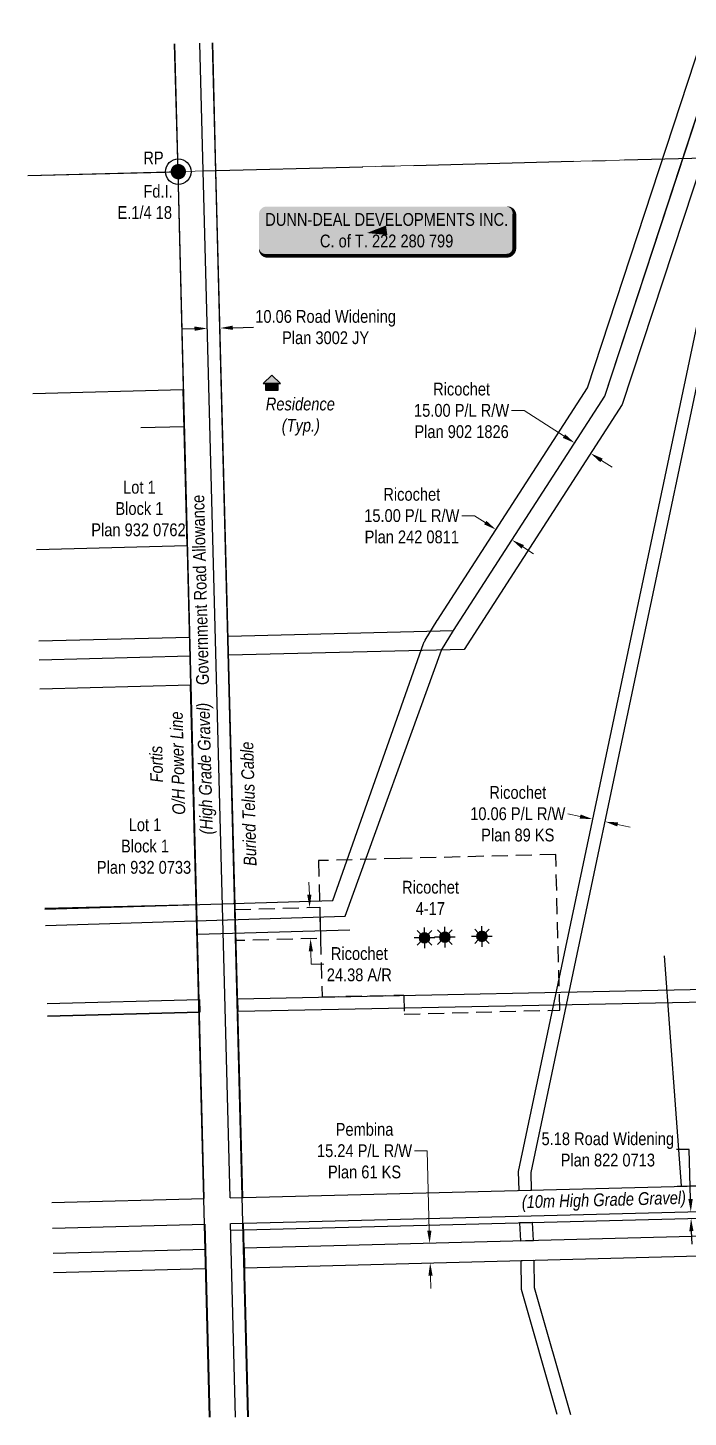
# Model space of a CAD drawing. Extents: x 623791 to 625561, y 5888643 to 5889953.
# Drawn here: x 623791 to 624308, y 5888643 to 5889731 of the extents above; entities that cross this region are included whole.
import ezdxf
from ezdxf.enums import TextEntityAlignment as Align

# ---------------------------------------------------------------- set-up
doc = ezdxf.new("R2010")
doc.units = 0
doc.header["$LTSCALE"] = 5
doc.header["$PDSIZE"] = 0.5
doc.linetypes.add('foc-ACCESSROAD', pattern=[3.75, 2.5, -1.25])
doc.linetypes.add('foc-QUARTERLINE', pattern=[33, 25, -3, 2, -3])
doc.layers.get('Defpoints').update_dxf_attribs({"color": 9})
for name, color, linetype in [('35', 37, 'Continuous'), ('AS-FENCE', 48, 'foc-FENCE'), ('AS-OWNER', 7, 'Continuous'), ('AS-POWER', 104, 'foc-POWER'), ('AS-POWER-T', 104, 'Continuous'), ('AS-RESIDENCE', 14, 'Continuous'), ('AS-TELUS', 224, 'foc-TEL'), ('C-RW', 13, 'Continuous'), ('C-WS-S', 8, 'Continuous'), ('F-AR', 190, 'foc-ACCESSROAD'), ('F-RW', 190, 'Continuous'), ('F-WS', 190, 'foc-ACCESSROAD'), ('L-MON', 1, 'Continuous'), ('L-ROAD-T', 7, 'Continuous'), ('L-SEC', 7, 'Continuous'), ('L-SECQ', 8, 'foc-QUARTERLINE'), ('L-TITLEDB', 4, 'Continuous'), ('L-TITLEDB-T', 4, 'Continuous')]:
    doc.layers.add(name, color=color, linetype=linetype)
for name, color, linetype, lineweight in [('F-AR-T', 190, 'Continuous', 9), ('F-RW-T', 190, 'Continuous', 9), ('T-TEXT', 48, 'Continuous', 18)]:
    doc.layers.add(name, color=color, linetype=linetype, lineweight=lineweight)
doc.styles.add('175L', font='ARIALN.TTF', dxfattribs={"height": 20})
doc.styles.add('80', font='ARIALN.TTF', dxfattribs={"height": 10})
doc.styles.add('80CG', font='ARIALN.TTF', dxfattribs={"height": 10})
doc.styles.add('80L', font='ARIALN.TTF', dxfattribs={"height": 10})
doc.styles.add('80LS', font='ARIALNI.TTF', dxfattribs={"height": 10})
doc.styles.add('foc-LtypeFont', font='ARIALN.TTF', dxfattribs={"height": 7.35})
doc.linetypes.add('foc-FENCE', pattern='A,10,-1,["X",foc-LtypeFont,S=0.2,R=0,X=-0.625,Y=-0.75],-1.24', length=12.24)
doc.linetypes.add('foc-POWER', pattern='A,6,-1,["P",foc-LtypeFont,S=0.2,R=0,X=-0.625,Y=-0.75],-1.24,4', length=12.24)
doc.linetypes.add('foc-POWER-NOLINE', pattern='A,0,-4,["P",foc-LtypeFont,S=0.2,R=0,X=-0.625,Y=-0.75],-8.24', length=12.24)
doc.linetypes.add('foc-TEL', pattern='A,2,-1,["T",foc-LtypeFont,S=0.2,R=0,X=-0.425,Y=-0.75],-1.24,8', length=12.24)
doc.linetypes.add('foc-TEL-NOLINE', pattern='A,0,-2,["T",foc-LtypeFont,S=0.2,R=0,X=-0.425,Y=-0.75],-10.24', length=12.24)
doc.dimstyles.new('Compass 5 000', dxfattribs={"dimscale": 5, "dimtxt": 9, "dimasz": 2, "dimexe": 0.2, "dimexo": 0.0625, "dimgap": 0.5, "dimtad": 0, "dimtih": 1, "dimtoh": 1, "dimzin": 0, "dimdsep": 46, "dimtxsty": '80CG', "dimcen": 0.1, "dimse1": 1, "dimse2": 1, "dimclrd": 256, "dimclrt": 256, "dimaunit": 1, "dimadec": 4, "dimazin": 0, "dimtfac": 0.06, "dimtofl": 0, "dimtmove": 0, "dimatfit": 1, "dimfxl": 0.2, "dimtolj": 1, "dimtzin": 0, "dimlwd": -1, "dimarcsym": 0})

# ---------------------------------------------------------------- blocks, each defined once
blk = doc.blocks.new('*D381')
at = {"layer": 'Defpoints', "color": 0, "transparency": 16777216}
for p in [(624232.9, 5889111.5), (624229.2, 5889094), (624239.1, 5889091.9)]:
    blk.add_point(p, dxfattribs=at)
at = {"layer": 'F-RW-T', "transparency": 16777216}
for p, q in [((624223.2, 5889113.6), (624213.4, 5889115.7)), ((624252.5, 5889107.4), (624262.3, 5889105.3))]:
    blk.add_line(p, q, dxfattribs=at)
for points in [[(624223.5, 5889115.2), (624222.8, 5889112), (624232.9, 5889111.5)], [(624252.9, 5889109), (624252.2, 5889105.8), (624242.8, 5889109.5)]]:
    blk.add_solid(points, dxfattribs=at)
at = {"layer": 'F-RW-T', "transparency": 16777216, "insert": (624174.3, 5889115.7), "char_height": 10, "attachment_point": 5, "style": '80CG'}
blk.add_mtext('\\A1;Ricochet\\P10.06 P/L R/W^JPlan 89 KS', dxfattribs=at)
blk = doc.blocks.new('*D383')
at = {"layer": 'Defpoints', "color": 0, "transparency": 16777216}
for p in [(624218.9, 5889406), (624185.5, 5889354.4), (624198.1, 5889346.2)]:
    blk.add_point(p, dxfattribs=at)
at = {"layer": 'F-RW-T', "transparency": 16777216}
for p, q in [((624179.4, 5889431.5), (624169.4, 5889431.5)), ((624210.5, 5889411.4), (624179.4, 5889431.5)), ((624239.8, 5889392.4), (624248.2, 5889387))]:
    blk.add_line(p, q, dxfattribs=at)
for points in [[(624211.4, 5889412.8), (624209.6, 5889410), (624218.9, 5889406)], [(624240.8, 5889393.8), (624238.9, 5889391), (624231.4, 5889397.9)]]:
    blk.add_solid(points, dxfattribs=at)
at = {"layer": 'F-RW-T', "transparency": 16777216, "insert": (624130.3, 5889431.5), "char_height": 10, "attachment_point": 5, "style": '80CG'}
blk.add_mtext('\\A1;Ricochet\\P15.00 P/L R/W\\PPlan 902 1826', dxfattribs=at)
blk = doc.blocks.new('*D390')
at = {"layer": 'Defpoints', "color": 0, "transparency": 16777216}
for p in [(623941.2, 5889496), (623931.9, 5889468.1), (623941.9, 5889468.4)]:
    blk.add_point(p, dxfattribs=at)
at = {"layer": 'L-TITLEDB-T', "transparency": 16777216}
for p, q in [((623921.1, 5889495.5), (623911.2, 5889495.2)), ((623951.2, 5889496.3), (623967.3, 5889496.7))]:
    blk.add_line(p, q, dxfattribs=at)
for points in [[(623921.1, 5889497.2), (623921.2, 5889493.8), (623931.1, 5889495.7)], [(623951.1, 5889497.9), (623951.2, 5889494.6), (623941.2, 5889496)]]:
    blk.add_solid(points, dxfattribs=at)
at = {"layer": 'L-TITLEDB-T', "transparency": 16777216, "insert": (624023.8, 5889496.7), "char_height": 10, "attachment_point": 5, "style": '80CG'}
blk.add_mtext('\\A1;10.06 Road Widening\\PPlan 3002 JY', dxfattribs=at)
blk = doc.blocks.new('*D392')
at = {"layer": 'Defpoints', "color": 0, "transparency": 16777216}
for p in [(624419.1, 5888806.9), (624309.8, 5888804.1), (624419.2, 5888801.7)]:
    blk.add_point(p, dxfattribs=at)
at = {"layer": 'L-TITLEDB-T', "transparency": 16777216}
for p, q in [((624308.6, 5888852.9), (624298.6, 5888852.9)), ((624309.6, 5888814.1), (624308.6, 5888852.9)), ((624310.2, 5888788.9), (624310.5, 5888778.9))]:
    blk.add_line(p, q, dxfattribs=at)
for points in [[(624311.3, 5888814.1), (624307.9, 5888814.1), (624309.8, 5888804.1)], [(624311.9, 5888789), (624308.6, 5888788.9), (624310, 5888798.9)]]:
    blk.add_solid(points, dxfattribs=at)
at = {"layer": 'L-TITLEDB-T', "transparency": 16777216, "insert": (624244.8, 5888852.9), "char_height": 10, "attachment_point": 5, "style": '80CG'}
blk.add_mtext('\\A1;5.18 Road Widening\\PPlan 822 0713', dxfattribs=at)
blk = doc.blocks.new('*D394')
at = {"layer": 'Defpoints', "color": 0, "transparency": 16777216}
for p in [(624105.3, 5888779.4), (624107.7, 5888779.4), (624108.1, 5888764.2)]:
    blk.add_point(p, dxfattribs=at)
at = {"layer": 'F-RW-T', "transparency": 16777216}
for p, q in [((624103.4, 5888851.9), (624093.4, 5888851.9)), ((624105, 5888789.4), (624103.4, 5888851.9)), ((624106, 5888754.1), (624106.2, 5888744.1))]:
    blk.add_line(p, q, dxfattribs=at)
for points in [[(624106.7, 5888789.4), (624103.4, 5888789.3), (624105.3, 5888779.4)], [(624107.6, 5888754.2), (624104.3, 5888754.1), (624105.7, 5888764.1)]]:
    blk.add_solid(points, dxfattribs=at)
at = {"layer": 'F-RW-T', "transparency": 16777216, "insert": (624054.3, 5888851.9), "char_height": 10, "attachment_point": 5, "style": '80CG'}
blk.add_mtext('\\A1;Pembina\\P15.24 P/L R/W^JPlan 61 KS', dxfattribs=at)
blk = doc.blocks.new('*U400')
h = blk.add_hatch(color=59)
edge = h.paths.add_edge_path()
edge.add_line((-94, -20), (94, -20))
edge.add_arc((94, -14), 6, 270, 360)
edge.add_line((100, -14), (100, 12.5))
edge.add_arc((94, 12.5), 6, 0, 90)
edge.add_line((94, 18.5), (-94, 18.5))
edge.add_arc((-94, 12.5), 6, 90, 180)
edge.add_line((-100, 12.5), (-100, -14))
edge.add_arc((-94, -14), 6, 180, 270)
at = {"color": 1, "flags": 128}
blk.add_lwpolyline([(-94, -20, 3, 3, 0), (94, -20, 3, 3, 0.414214), (100, -14, 3, 3, 0), (100, 12.5, 3, 0, 0.414214), (94, 18.5, 0, 0, 0), (-94, 18.5, 0, 0, 0.414214), (-100, 12.5, 0, 0, 0), (-100, -14, 0, 3, 0.414214)], format="xyseb", close=True, dxfattribs=at)
blk.add_lwpolyline([(-15.4, -2.2, 0, 7.5, 0), (0, 0, 0, 0, 0)], format="xyseb", dxfattribs=at)
at = {"color": 1, "style": '80'}
blk.add_attdef('ENTER_TEXT_001', (-36, -5), '', height=10, dxfattribs=at)
blk = doc.blocks.new('res_occ')
for points in [[(0.1, 0.89), (-1.26, -0.37), (1.46, -0.37)], [(-0.9, -1.43), (1.1, -1.43), (1.1, -0.37), (-0.9, -0.37)]]:
    blk.add_hatch(color=14).paths.add_polyline_path(points)
at = {"color": 14}
for points in [[(0.1, 0.89), (-1.26, -0.37), (1.46, -0.37)], [(-0.9, -1.43), (1.1, -1.43), (1.1, -0.37), (-0.9, -0.37)]]:
    blk.add_lwpolyline(points, close=True, dxfattribs=at)
blk = doc.blocks.new('GAS')
h = blk.add_hatch(color=255)
h.dxf.hatch_style = 1
edge = h.paths.add_edge_path()
edge.add_arc((0, 0), 0.9, 0, 360)
for p, q in [((-0.81, 0), (-1.62, 0)), ((-0.57, 0.57), (-1.14, 1.14)), ((0, 0.81), (0, 1.62)), ((0.57, 0.57), (1.14, 1.14)), ((1.62, 0), (0.81, 0)), ((-0.57, -0.57), (-1.14, -1.14)), ((0, -0.81), (0, -1.62)), ((1.14, -1.14), (0.57, -0.57))]:
    blk.add_line(p, q)
blk.add_circle((0, 0), 0.8)
blk = doc.blocks.new('*D406')
at = {"layer": 'Defpoints', "color": 0, "transparency": 16777216}
for p in [(623984.5, 5889041.6), (624011.3, 5889042.3), (623985.1, 5889017.2)]:
    blk.add_point(p, dxfattribs=at)
at = {"layer": 'F-AR-T', "transparency": 16777216}
for p, q in [((624011.1, 5889052.3), (624010.8, 5889062.3)), ((624012.2, 5889007.9), (624012.5, 5888997.9)), ((624012.5, 5888997.9), (624022.5, 5888997.9))]:
    blk.add_line(p, q, dxfattribs=at)
for points in [[(624012.7, 5889052.3), (624009.4, 5889052.3), (624011.3, 5889042.3)], [(624013.9, 5889008), (624010.6, 5889007.9), (624012, 5889017.9)]]:
    blk.add_solid(points, dxfattribs=at)
at = {"layer": 'F-AR-T', "transparency": 16777216, "insert": (624050.2, 5888997.9), "char_height": 10, "attachment_point": 5, "style": '80CG'}
blk.add_mtext('\\A1;Ricochet\\P24.38 A/R', dxfattribs=at)
blk = doc.blocks.new('fdia')
at = {"color": 255, "const_width": 1}
blk.add_lwpolyline([(-0.5, 0, 1), (0.5, 0, 1)], format="xyb", close=True, dxfattribs=at)
blk = doc.blocks.new('Fdiaa')
blk.add_blockref('fdia', (0, 0))
blk = doc.blocks.new('fdib')
at = {"color": 1, "const_width": 1.6}
blk.add_lwpolyline([(-0.4, 0, 1), (0.4, 0, 1)], format="xyb", close=True, dxfattribs=at)
at = {"color": 1}
blk.add_circle((0, 0), 0.8, dxfattribs=at)
blk = doc.blocks.new('Fdibb')
blk.add_blockref('fdib', (0, 0))
blk = doc.blocks.new('fdicc')
for name in ['Fdibb', 'Fdiaa']:
    blk.add_blockref(name, (0, 0))
blk = doc.blocks.new('FDI')
blk.add_blockref('fdicc', (0, 0))
blk = doc.blocks.new('*U480')
at = {"layer": '35', "color": 3}
blk.add_circle((0, 0), 10, dxfattribs=at)
at = {"layer": '35', "color": 3, "style": '80'}
blk.add_attdef('RP_001', (-27.4, 5.8), '', height=10, dxfattribs=at)
blk = doc.blocks.new('*D484')
at = {"layer": 'Defpoints', "color": 0, "transparency": 16777216}
for p in [(624157.2, 5889338.2), (624157.4, 5889338.6), (624170, 5889330.5)]:
    blk.add_point(p, dxfattribs=at)
at = {"layer": 'F-RW-T', "transparency": 16777216}
for p, q in [((624140.4, 5889349.1), (624130.4, 5889349.1)), ((624148.8, 5889343.7), (624140.4, 5889349.1)), ((624178.2, 5889324.7), (624186.6, 5889319.3))]:
    blk.add_line(p, q, dxfattribs=at)
for points in [[(624149.7, 5889345.1), (624147.9, 5889342.3), (624157.2, 5889338.2)], [(624179.1, 5889326.1), (624177.3, 5889323.3), (624169.8, 5889330.1)]]:
    blk.add_solid(points, dxfattribs=at)
at = {"layer": 'F-RW-T', "transparency": 16777216, "insert": (624091.3, 5889349.1), "char_height": 10, "attachment_point": 5, "style": '80CG'}
blk.add_mtext('\\A1;Ricochet\\P15.00 P/L R/W\\PPlan 242 0811 ', dxfattribs=at)

msp = doc.modelspace()

# ---------------------------------------------------------------- linework, layer by layer
at = {"layer": 'AS-FENCE', "flags": 128}
for points in [[(624302.499, 5888824.369), (624289.148, 5889004.604)], [(624299.123, 5888824.276), (624698.658, 5888834.454), (624706.089, 5888834.664), (624709.951, 5888834.714), (624718.904, 5888835.033)]]:
    msp.add_lwpolyline(points, dxfattribs=at)
at = {"layer": 'AS-POWER', "linetype": 'foc-POWER-NOLINE', "flags": 128}
for points in [[(623918.215, 5889216.498), (623908.456, 5889618.414), (623905.865, 5889718.468)], [(623932.94, 5888643.295), (623918.129, 5889216.399)]]:
    msp.add_lwpolyline(points, dxfattribs=at)
at = {"layer": 'AS-POWER', "flags": 128}
for points in [[(623912.957, 5889418.794), (623879.189, 5889417.759)], [(623923.518, 5889021.591), (624042.69, 5889024.749)], [(623806.022, 5888957.149), (623925.194, 5888960.306)]]:
    msp.add_lwpolyline(points, dxfattribs=at)
at = {"layer": 'AS-TELUS', "linetype": 'foc-TEL-NOLINE', "flags": 128}
msp.add_lwpolyline([(623962.983, 5888643.52), (623935.317, 5889719.234)], dxfattribs=at)
at = {"layer": 'C-RW', "flags": 128}
for points in [[(624886.45, 5888979.719), (624750.216, 5888976.989), (624370.679, 5888969.331), (624379.089, 5888826.091), (624369.03, 5888825.834), (624360.611, 5888969.129), (623955.337, 5888960.921), (623955.087, 5888970.97), (624359.962, 5888979.171), (624325.832, 5889503.814), (624344.849, 5889593.678), (624390.694, 5889731.077)], [(623805.787, 5888967.196), (623924.926, 5888970.354), (623925.194, 5888960.306)], [(623925.194, 5888960.306), (623806.022, 5888957.149)]]:
    msp.add_lwpolyline(points, dxfattribs=at)
at = {"layer": 'F-AR', "flags": 128}
msp.add_lwpolyline([(623952.766, 5889040.768), (624019.193, 5889042.504), (624019.83, 5889018.132), (623953.393, 5889016.396)], close=True, dxfattribs=at)
at = {"layer": 'F-RW', "flags": 128}
msp.add_lwpolyline([(623804.057, 5889040.934), (624029.5, 5889047.95), (624100.516, 5889248.91, -0.04979433), (624101.804, 5889251.596), (624111.127, 5889266.919, -0.00677547), (624111.343, 5889267.263), (624228.859, 5889449.102), (624318.715, 5889722.77), (624318.109, 5889729.189)], format="xyb", dxfattribs=at)
for points in [[(623804.356, 5889028.17), (624039.15, 5889035.537), (624114.613, 5889243.801), (624123.937, 5889259.124), (624242.502, 5889442.587), (624333.937, 5889721.064), (624333.133, 5889729.58)], [(624352.623, 5889730.087), (624345.279, 5889707.621), (624319.658, 5889629.211), (624256.152, 5889436.073), (624132.222, 5889244.335), (623947.79, 5889239.791), (623947.421, 5889254.786), (624123.937, 5889259.124), (624242.502, 5889442.587), (624305.403, 5889633.884), (624336.692, 5889729.673)], [(624333.133, 5889729.58), (624333.937, 5889721.064), (624342.384, 5889630.775), (624174.571, 5888835.775), (624175.096, 5888820.833), (624184.986, 5888821.1), (624184.666, 5888834.864), (624212.481, 5888966.115), (624325.832, 5889503.814), (624352.54, 5889630.061), (624343.177, 5889729.841)], [(623799.128, 5889251.09), (623917.263, 5889254.047), (623917.654, 5889239.046), (623799.479, 5889236.105)], [(624888.357, 5888800.083), (624855.359, 5888799.212), (624380.745, 5888786.682), (623960.012, 5888775.545)], [(624175.707, 5888795.566), (624176.449, 5888781.263), (624186.5, 5888781.53), (624185.761, 5888795.812), (624175.707, 5888795.566)], [(623960.012, 5888775.545), (623960.374, 5888760.322), (624544.008, 5888775.57), (624888.52, 5888784.728)], [(623810.374, 5888771.596), (623929.816, 5888774.758)], [(623929.816, 5888774.758), (623929.786, 5888759.567), (623810.731, 5888756.384)], [(624176.898, 5888765.982), (624186.933, 5888766.245), (624187.141, 5888744.722), (624215.595, 5888645.408)], [(624205.177, 5888645.33), (624177.118, 5888743.18), (624176.898, 5888765.982)]]:
    msp.add_lwpolyline(points, dxfattribs=at)
at = {"layer": 'F-WS'}
msp.add_lwpolyline([(624207.221, 5888962.068), (624204.037, 5889083.909), (624082.196, 5889080.725), (624018.237, 5889079.053), (624019.83, 5889018.132), (624021.024, 5888972.452), (624084.99, 5888973.807), (624085.38, 5888958.887), (624207.221, 5888962.072)], dxfattribs=at)
at = {"layer": 'L-SEC'}
for p, q in [((623908.456, 5889618.414), (623905.865, 5889718.468)), ((623927.917, 5889619.096), (623925.336, 5889718.975)), ((623928.825, 5888814.577), (623908.456, 5889618.414)), ((623948.947, 5888815.086), (623927.917, 5889619.096)), ((623809.443, 5888811.309), (623928.825, 5888814.577)), ((623953.262, 5888643.447), (623949.454, 5888794.983)), ((623809.915, 5888791.204), (623929.35, 5888794.473)), ((623929.35, 5888794.473), (623933.149, 5888643.297))]:
    msp.add_line(p, q, dxfattribs=at)
at = {"layer": 'L-SEC', "flags": 128}
for points in [[(623948.947, 5888815.086), (624552.227, 5888830.521), (624695.637, 5888834.218), (624888.186, 5888839.279)], [(623949.461, 5888794.979), (624552.741, 5888810.414), (624696.156, 5888814.111), (624888.399, 5888819.165)]]:
    msp.add_lwpolyline(points, dxfattribs=at)
at = {"layer": 'L-SECQ'}
for p, q in [((623927.917, 5889619.096), (624838.186, 5889642.681)), ((623790.581, 5889615.458), (623908.456, 5889618.414))]:
    msp.add_line(p, q, dxfattribs=at)
at = {"layer": 'L-TITLEDB'}
for p, q in [((623937.973, 5889619.355), (623935.393, 5889719.236)), ((623958.985, 5888815.348), (623937.973, 5889619.358)), ((623963.323, 5888643.522), (623959.511, 5888795.236))]:
    msp.add_line(p, q, dxfattribs=at)
at = {"layer": 'L-TITLEDB', "flags": 128}
for points in [[(623790.582, 5889615.436), (623908.456, 5889618.414), (623905.582, 5889718.461)], [(623912.185, 5889447.673), (623794.589, 5889444.605)], [(623797.449, 5889322.655), (623915.446, 5889325.734), (623912.185, 5889447.673)], [(623918.22, 5889216.298), (623800.017, 5889213.18)], [(623804.037, 5889041.807), (623922.835, 5889044.797), (623918.22, 5889216.298)], [(623949.594, 5888789.803), (624552.874, 5888805.238), (624696.289, 5888808.935), (624888.454, 5888813.986)]]:
    msp.add_lwpolyline(points, dxfattribs=at)
at = {"layer": 'T-TEXT', "flags": 128}
msp.add_lwpolyline([(623790.582, 5889615.436), (624838.186, 5889642.681)], dxfattribs=at)

# ---------------------------------------------------------------- block references
at = {"layer": '35', "xscale": 0.99964983, "yscale": 0.99964983, "zscale": 0.99964983}
msp.add_blockref('*U480', (623908.456, 5889618.414), dxfattribs=at).add_auto_attribs({'RP_001': 'RP'})
at = {"layer": 'AS-OWNER', "color": 2}
ref = msp.add_blockref('*U400', (624071.614, 5889572.603), dxfattribs=at)
ref.add_attrib('ENTER_TEXT_001', 'DUNN-DEAL DEVELOPMENTS INC.', (623976.536, 5889576.022), dxfattribs={"layer": '0', "color": 1, "height": 10, "style": '80'})
ref.add_attrib('ENTER_TEXT_002', 'C. of T. 222 280 799', (624019.37, 5889559.178), dxfattribs={"layer": '0', "color": 1, "height": 10, "style": '80'})
at = {"layer": 'AS-RESIDENCE', "color": 3, "xscale": 4.999999999999989, "yscale": 4.999999999999989, "zscale": 4.999999999999989}
msp.add_blockref('res_occ', (623981.211, 5889454.55), dxfattribs=at)
at = {"layer": 'C-WS-S', "xscale": 4.999999999999989, "yscale": 4.999999999999989, "zscale": 4.999999999999989}
for p in [(624101.224, 5889018.599), (624117.197, 5889019.111), (624146.241, 5889019.765)]:
    msp.add_blockref('GAS', p, dxfattribs=at)
at = {"layer": 'L-MON', "xscale": 4.999999999999992, "yscale": 4.999999999999992, "zscale": 4.999999999999992}
msp.add_blockref('FDI', (623908.456, 5889618.414), dxfattribs=at)

# ---------------------------------------------------------------- texts
at = {"layer": 'AS-POWER-T', "insert": (623887.259, 5889113.799), "char_height": 10, "attachment_point": 1, "rotation": 91.476042, "style": '175L'}
msp.add_mtext_dynamic_manual_height_columns('\\pi26.305;{\\fArial Narrow|b0|i1|c0|p34;Fortis\\P\\pi0.57524;O/H Power Line}', width=80.67299, gutter_width=100, heights=[0], dxfattribs=at)
at = {"layer": 'AS-RESIDENCE', "insert": (623988.091, 5889441.541), "char_height": 10, "attachment_point": 1, "style": '80L'}
msp.add_mtext_dynamic_manual_height_columns('\\pi-11.134;{\\fArial Narrow|b0|i1|c0|p34;Residence\\P\\pi1.3694;(Typ.)}', width=31.01981, gutter_width=50, heights=[0], dxfattribs=at)
at = {"layer": 'AS-TELUS', "insert": (623959.766, 5889074.702), "char_height": 10, "attachment_point": 1, "rotation": 91.554881, "style": '80L'}
msp.add_mtext_dynamic_manual_height_columns('{\\fArial Narrow|b0|i1|c0|p34;Buried Telus Cable}', width=100.05139, gutter_width=50, heights=[0], dxfattribs=at)
at = {"layer": 'F-AR-T', "insert": (624083.354, 5889063.235), "char_height": 10, "attachment_point": 1, "style": '80L'}
msp.add_mtext_dynamic_manual_height_columns('\\pi0.31628;Ricochet \\P\\pi11.002;4-17', width=44.25467, gutter_width=50, heights=[0], dxfattribs=at)
at = {"layer": 'L-MON', "insert": (623825.47, 5889608.126), "char_height": 10, "attachment_point": 1, "style": '80L'}
msp.add_mtext_dynamic_manual_height_columns('\\pi55.636;Fd.I. \\P\\pi35.364;E.1/4 18', width=76.61864, gutter_width=50, heights=[0], dxfattribs=at)
at = {"layer": 'L-ROAD-T', "style": '80L'}
msp.add_text('Government Road Allowance', height=10, rotation=91.479847, dxfattribs=at).set_placement((623925.606, 5889290.981), align=Align.MIDDLE_CENTER)
at = {"layer": 'L-TITLEDB-T', "char_height": 10, "attachment_point": 1, "style": '80L'}
for s, width, insert in [('\\pi25.422;Lot 1\\P\\pi19.392;Block 1\\P\\pi0.48997;Plan 932 0762', 73.38786, (623839.816, 5889376.396)), ('\\pi33.709;Lot 1\\P\\pi27.679;Block 1\\P\\pi8.7465;Plan 932 0733', 89.96233, (623835.904, 5889112.136))]:
    msp.add_mtext_dynamic_manual_height_columns(s, width=width, gutter_width=50, heights=[0], dxfattribs=dict(at, insert=insert))
at = {"layer": 'T-TEXT', "style": '80LS'}
for s, rotation, p in [('(High Grade Gravel)', 91.479847, (623929.222, 5889151.027)), ('(10m High Grade Gravel)', 1.565655, (624241.692, 5888813.589))]:
    msp.add_text(s, height=10, rotation=rotation, dxfattribs=at).set_placement(p, align=Align.MIDDLE_CENTER)

# ---------------------------------------------------------------- dimensions: what is measured, and where the dimension line sits
at = {"layer": 'F-AR-T'}
dim = msp.add_linear_dim(base=(624011.331, 5889042.299), p1=(623985.12, 5889017.225), p2=(623984.483, 5889041.597), angle=91.497159, text='Ricochet\\P24.38 A/R', dimstyle='Compass 5 000', dxfattribs=at)
dim.commit()
dim.dimension.update_dxf_attribs({"geometry": '*D406', "text_midpoint": (624050.226, 5888997.934), "dimtype": 161})
at = {"layer": 'F-RW-T'}
for base, p1, p2, angle, text, picture, middle in [((624218.855, 5889405.996), (624198.082, 5889346.23), (624185.49, 5889354.368), 147.126986, 'Ricochet\\P15.00 P/L R/W\\PPlan 902 1826', '*D383', (624130.317, 5889431.492)), ((624232.943, 5889111.541), (624239.062, 5889091.911), (624229.241, 5889093.981), 168.097735, 'Ricochet\\P10.06 P/L R/W^JPlan 89 KS', '*D381', (624174.287, 5889115.666)), ((624105.298, 5888779.383), (624108.107, 5888764.184), (624107.703, 5888779.447), 91.513332, 'Pembina\\P15.24 P/L R/W^JPlan 61 KS', '*D394', (624054.296, 5888851.892))]:
    dim = msp.add_linear_dim(base=base, p1=p1, p2=p2, angle=angle, text=text, dimstyle='Compass 5 000', dxfattribs=at)
    dim.commit()
    dim.dimension.update_dxf_attribs({"geometry": picture, "text_midpoint": middle, "dimtype": 161})
dim = msp.add_aligned_dim(p1=(624170.04, 5889330.462), p2=(624157.446, 5889338.601), distance=0.423, text='Ricochet\\P15.00 P/L R/W\\PPlan 242 0811 ', dimstyle='Compass 5 000', dxfattribs=at)
dim.commit()
dim.dimension.update_dxf_attribs({"geometry": '*D484', "text_midpoint": (624091.333, 5889349.101)})
at = {"layer": 'L-TITLEDB-T'}
for base, p1, p2, angle, text, picture, middle in [((623941.168, 5889496.004), (623931.863, 5889468.106), (623941.884, 5889468.366), 1.48499, '10.06 Road Widening\\PPlan 3002 JY', '*D390', (624023.844, 5889496.68)), ((624309.845, 5888804.098), (624419.197, 5888801.704), (624419.066, 5888806.864), 91.450782, '5.18 Road Widening\\PPlan 822 0713', '*D392', (624244.829, 5888852.912))]:
    dim = msp.add_linear_dim(base=base, p1=p1, p2=p2, angle=angle, text=text, dimstyle='Compass 5 000', dxfattribs=at)
    dim.commit()
    dim.dimension.update_dxf_attribs({"geometry": picture, "text_midpoint": middle, "dimtype": 161})

doc.saveas('drawing.dxf')
